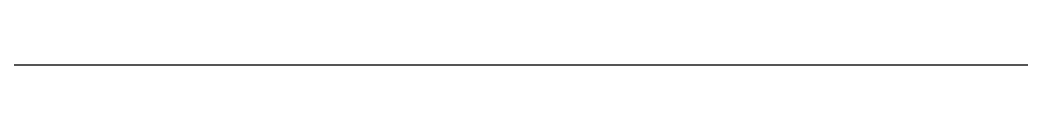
# Model space of a CAD drawing. Extents: x 2803505 to 5851001, y -1372902 to 24339.
# Drawn here: x 3422923 to 3433037, y -779354 to -779354 of the extents above; entities that cross this region are included whole.
import ezdxf

# ---------------------------------------------------------------- set-up
doc = ezdxf.new("R2010")
doc.units = 0
doc.header["$LTSCALE"] = 1000
doc.header["$MEASUREMENT"] = 0
doc.layers.add('!!电气', color=1, linetype='CONTINUOUS')

msp = doc.modelspace()

# ---------------------------------------------------------------- linework, layer by layer
at = {"layer": '!!电气', "color": 252}
msp.add_line((3412859.66086701, -779353.5751154516), (3486464.592648569, -779353.5751154518), dxfattribs=at)

doc.saveas('drawing.dxf')
